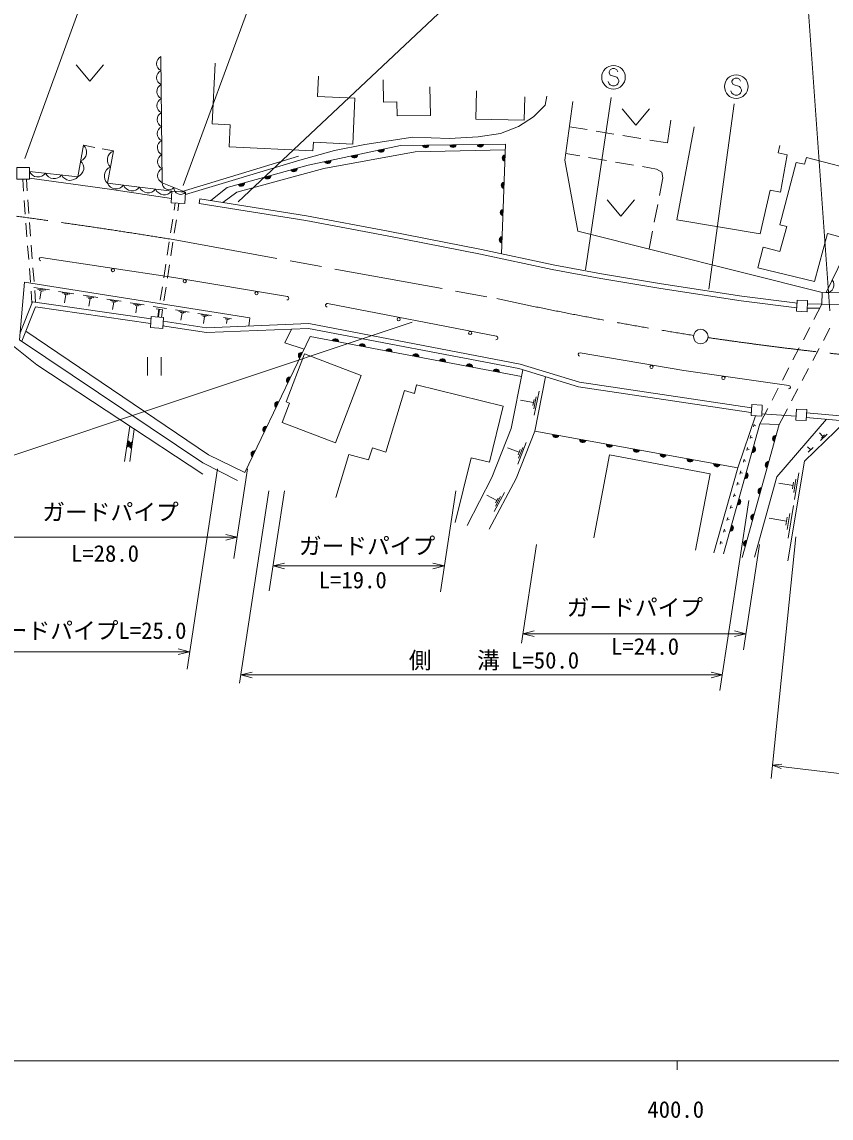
# Model space of a CAD drawing. Units: millimetres, scale not verified. Extents: x 40000 to 680000, y 20000 to 380000.
# Drawn here: x 395942 to 484932, y 198715 to 319184 of the extents above; entities that cross this region are included whole.
import ezdxf
from ezdxf.enums import TextEntityAlignment as Align

# ---------------------------------------------------------------- set-up
doc = ezdxf.new("R2010")
doc.units = ezdxf.units.MM
doc.header["$LTSCALE"] = 1000
doc.linetypes.add('CHAIN', pattern=[18.5, 12, -1.5, 3.5, -1.5])
for name, color, linetype, lineweight in [('M-BGD', 7, 'Continuous', 13), ('M-BMK', 2, 'CHAIN', 13), ('M-BMK-SRVR', 3, 'Continuous', 13), ('M-STR-HTXT', 7, 'Continuous', 13), ('M-STR-STRC', 7, 'Continuous', 13), ('M-TTL-BAND', 7, 'Continuous', 13)]:
    doc.layers.add(name, color=color, linetype=linetype, lineweight=lineweight)
doc.styles.add('ＭＳ ゴシック', font='')
doc.styles.get('ＭＳ ゴシック').set_extended_font_data('MS Gothic')

msp = doc.modelspace()

# ---------------------------------------------------------------- linework, layer by layer
at = {"layer": 'M-BGD'}
for p, q in [((401899, 314486), (403399, 312686)), ((403399, 312686), (404899, 314486)), ((461965, 309640), (463465, 307840)), ((463465, 307840), (464965, 309640)), ((466943, 305880), (467320, 308405)), ((456150, 307672), (458094, 307349)), ((459080, 307185), (461053, 306858)), ((462040, 306694), (464013, 306366)), ((464999, 306202), (466943, 305880)), ((402712, 305627), (403967, 305388)), ((404753, 305238), (406008, 304999)), ((413459, 300516), (426375, 304414)), ((455749, 304726), (457282, 304464)), ((458268, 304295), (460239, 303957)), ((461225, 303789), (463196, 303451)), ((464182, 303282), (465715, 303020)), ((465715, 303020), (466315, 302685)), ((466315, 302685), (466427, 302057)), ((484393, 289438), (491001, 303122)), ((396027, 301888), (396126, 300567)), ((396431, 301888), (396526, 300623)), ((466427, 302057), (466051, 300111)), ((396201, 299570), (396313, 298074)), ((396601, 299625), (396713, 298130)), ((412804, 299313), (412677, 298483)), ((413204, 299252), (413077, 298422)), ((415507, 299738), (415425, 299225)), ((460297, 299629), (461797, 297829)), ((461797, 297829), (463297, 299629)), ((465861, 299129), (465482, 297165)), ((396387, 297077), (396500, 295581)), ((396788, 297132), (396900, 295637)), ((412526, 297494), (412299, 296011)), ((412925, 297433), (412698, 295950)), ((465292, 296183), (464916, 294237)), ((396574, 294584), (396686, 293088)), ((396974, 294639), (397087, 293144)), ((412148, 295023), (411921, 293540)), ((412547, 294962), (412320, 293479)), ((396761, 292091), (396873, 290595)), ((397161, 292146), (397273, 290651)), ((411769, 292552), (411543, 291069)), ((412169, 292491), (411942, 291008)), ((396948, 289598), (397047, 288276)), ((397249, 290005), (398969, 289732)), ((397348, 289653), (397443, 288388)), ((397660, 289822), (398520, 289686)), ((397857, 289673), (398287, 289605)), ((398072, 289639), (397927, 288722)), ((399983, 289571), (401649, 289307)), ((400382, 289394), (401215, 289262)), ((400573, 289250), (400989, 289184)), ((400781, 289217), (400640, 288329)), ((402664, 289147), (404276, 288891)), ((411391, 290081), (411164, 288598)), ((411791, 290019), (411564, 288537)), ((403050, 288975), (403856, 288847)), ((403234, 288836), (403637, 288772)), ((403436, 288804), (403299, 287944)), ((405290, 288730), (406850, 288483)), ((405663, 288565), (406444, 288441)), ((405842, 288430), (406232, 288368)), ((406037, 288399), (405905, 287566)), ((407864, 288323), (409373, 288083)), ((408225, 288162), (408980, 288043)), ((408398, 288032), (408775, 287972)), ((408586, 288002), (408459, 287197)), ((410376, 287924), (411854, 287690)), ((429567, 288225), (448149, 284631)), ((483913, 288167), (482333, 288197)), ((483913, 288167), (483038, 286477)), ((410715, 287669), (411454, 287552)), ((411013, 287609), (410886, 286779)), ((411084, 287610), (410959, 286822)), ((411413, 287548), (411285, 286717)), ((412836, 287534), (414325, 287298)), ((413193, 287376), (413937, 287258)), ((413363, 287247), (413735, 287188)), ((413549, 287218), (413423, 286424)), ((415307, 287143), (416807, 286905)), ((415666, 286983), (416416, 286865)), ((415838, 286854), (416213, 286794)), ((416026, 286824), (415899, 286024)), ((483678, 287712), (482324, 287738)), ((418106, 286699), (418984, 286560)), ((418307, 286547), (418746, 286478)), ((418527, 286513), (418452, 286045)), ((482578, 285589), (481888, 284257)), ((484082, 284189), (484780, 285516)), ((481428, 283370), (480738, 282038)), ((482919, 281976), (483617, 283304)), ((409760, 282329), (409760, 280329)), ((411260, 282329), (411260, 280329)), ((480278, 281150), (479588, 279818)), ((481755, 279763), (482453, 281091)), ((452812, 278594), (452281, 275951)), ((479128, 278930), (478438, 277598)), ((480592, 277551), (481290, 278878)), ((452194, 277344), (450785, 277627)), ((452260, 277674), (452128, 277013)), ((452503, 277969), (452237, 276648)), ((477978, 276710), (477103, 275021)), ((477309, 276096), (481074, 275848)), ((479227, 274956), (480126, 276665)), ((407237, 270869), (407816, 274764)), ((473091, 260729), (477103, 275021)), ((479227, 274956), (475170, 260318)), ((476386, 274679), (476476, 274995)), ((476431, 274837), (476641, 274777)), ((479227, 274956), (477103, 275021)), ((408304, 274442), (407809, 270883)), ((452338, 274209), (474692, 270181)), ((476021, 273393), (476112, 273715)), ((476066, 273554), (476281, 273493)), ((484042, 273629), (483670, 274016)), ((484497, 273881), (483772, 273184)), ((484223, 273803), (483860, 273455)), ((450624, 271887), (449354, 272388)), ((451411, 272952), (450471, 270571)), ((451017, 272419), (450547, 271229)), ((475654, 272101), (475747, 272428)), ((475700, 272265), (475918, 272202)), ((482689, 272142), (482349, 272496)), ((482954, 272397), (482424, 271888)), ((450741, 272184), (450506, 271589)), ((475285, 270802), (475379, 271136)), ((475332, 270969), (475554, 270906)), ((470034, 261134), (471621, 269528)), ((474914, 269498), (475011, 269837)), ((474962, 269667), (475189, 269603)), ((481060, 268940), (480819, 267468)), ((481377, 269643), (480894, 266699)), ((449002, 267461), (447896, 265388)), ((474568, 268281), (474658, 268596)), ((474613, 268439), (474823, 268379)), ((480743, 268236), (479173, 268494)), ((480804, 268604), (480683, 267868)), ((448173, 266572), (447067, 267162)), ((448588, 267017), (448034, 265980)), ((448311, 266831), (448034, 266313)), ((474203, 266995), (474294, 267316)), ((474249, 267156), (474463, 267095)), ((473836, 265702), (473929, 266030)), ((473882, 265866), (474101, 265804)), ((480399, 265171), (480107, 263388)), ((480783, 266023), (480198, 262458)), ((473467, 264404), (473562, 264737)), ((473514, 264571), (473737, 264508)), ((480015, 264319), (478114, 264631)), ((480088, 264764), (479942, 263873)), ((473096, 263099), (473193, 263439)), ((473144, 263269), (473371, 263205)), ((472724, 261788), (472822, 262134)), ((472773, 261961), (473003, 261896))]:
    msp.add_line(p, q, dxfattribs=at)
for points in [[(411237, 315368), (411376, 301515), (413947, 300490)], [(418739, 305471), (418860, 307887), (416878, 307986), (417211, 314657)], [(418739, 305471), (427946, 305010), (427994, 305960), (432320, 305744), (432572, 310799), (428437, 311006), (428548, 313214)], [(440805, 312068), (440859, 308915), (437211, 308853), (437185, 310403), (435711, 310378), (435669, 312835)], [(413932, 300216), (426497, 304009), (430333, 305048), (433661, 305718), (438934, 306534), (442952, 306387), (446111, 306555), (448581, 306931), (450569, 307685), (452201, 308752), (453498, 310028), (453687, 311033)], [(451252, 310937), (451182, 308371), (445864, 308515), (445948, 311609)], [(456528, 310442), (455649, 303997), (457090, 296206), (483945, 289449)], [(469868, 307641), (467959, 297440), (477139, 295892), (478241, 300691), (479357, 300468), (480107, 304576), (479130, 304785), (479312, 305608)], [(396762, 302739), (402085, 302174), (402712, 305627)], [(406008, 304999), (405349, 301452), (412419, 300573)], [(416710, 299546), (418530, 300987), (427423, 303456), (437593, 305611), (449123, 305758), (448678, 293706)], [(449100, 305131), (439183, 304921), (429141, 303091), (419585, 300483), (418056, 299330)], [(396762, 302029), (405332, 300848), (412376, 299791)], [(415425, 299225), (427159, 297345), (436110, 295677), (446374, 293664), (454249, 291988), (459603, 290985), (466206, 289869), (475053, 288538), (481160, 287754)], [(415507, 299738), (427248, 297857), (436208, 296188), (446479, 294174), (454351, 292498), (459694, 291497), (466288, 290382), (475124, 289053), (481226, 288270)], [(398066, 293292), (412649, 291097), (425141, 288994)], [(394760, 290824), (394462, 283997), (397584, 281499), (415846, 269477)], [(396234, 290571), (395692, 284262), (415844, 270725), (419657, 268771)], [(396234, 290571), (421003, 286645), (420884, 285753)], [(395757, 285022), (397110, 288436), (410148, 286548)], [(395947, 284090), (397442, 287862), (410073, 286033)], [(411408, 285773), (416226, 285040), (427469, 285505), (450598, 281080), (457140, 279076), (476109, 276251)], [(411486, 286287), (416255, 285561), (427508, 286027), (450723, 281585), (457255, 279584), (476186, 276766)], [(420447, 269648), (416460, 271604), (396389, 285205)], [(450889, 280220), (427642, 284599), (420447, 269648)], [(425573, 285426), (424874, 283909), (426981, 283226)], [(457330, 282819), (468730, 280869), (480297, 279236)], [(444903, 263830), (447623, 269117), (449758, 274488), (451032, 280947)], [(453539, 280179), (452338, 274209), (450288, 269019), (447316, 263453)], [(439111, 278351), (438003, 278683), (435953, 271903), (434488, 272384), (434048, 271066), (431893, 271652), (430449, 266901)], [(443604, 264164), (445355, 271282), (447358, 270789), (448872, 276947), (439342, 279291), (439111, 278351)], [(472035, 260827), (474692, 270181), (476636, 275895)], [(482245, 276237), (489628, 275557), (502529, 274522), (512252, 273957), (521339, 273702), (531603, 273670), (542793, 273874), (549365, 274157)], [(476525, 260343), (478953, 269194), (484443, 275512)], [(486568, 275317), (481992, 270917), (480192, 259952)], [(482197, 275719), (489584, 275039), (502493, 274003), (512229, 273437), (521330, 273182), (531607, 273150), (542809, 273354), (549365, 273636)], [(471621, 269528), (460551, 271620), (458822, 262476)]]:
    msp.add_lwpolyline(points, dxfattribs=at)
for points in [[(488715, 302609), (486874, 295313), (484530, 295927), (483107, 290640), (476858, 292160), (477471, 294420), (479313, 293960), (480066, 296694), (479299, 296875), (481099, 303725), (482005, 303544), (482215, 304297)], [(395391, 303196), (396762, 303196), (396762, 301888), (395391, 301888)], [(412419, 300573), (413947, 300490), (413877, 299215), (412349, 299299)], [(483913, 288167), (486145, 288111), (486177, 289394), (483945, 289449)], [(481199, 288608), (482350, 288555), (482294, 287337), (481143, 287390)], [(410082, 285599), (411431, 285505), (411515, 286701), (410165, 286796)], [(430421, 272911), (433246, 280318), (427011, 282696), (424999, 277419), (425382, 277273), (424570, 275142)], [(476203, 277135), (477353, 277083), (477298, 275865), (476147, 275917)], [(481110, 276633), (482261, 276581), (482205, 275363), (481054, 275415)]]:
    msp.add_lwpolyline(points, close=True, dxfattribs=at)
for centre in [(405947, 291904), (413851, 290692), (421740, 289364), (437383, 286510), (445238, 284991), (465182, 281273), (473093, 280051)]:
    msp.add_circle(centre, 175, dxfattribs=at)
for centre, radius, start, end in [((411587, 314602), 842, 114.55351, 246.59323), ((411602, 313063), 842, 114.55351, 246.59323), ((411618, 311523), 842, 114.55351, 246.59323), ((411633, 309984), 842, 114.55351, 246.59323), ((411649, 308445), 842, 114.55351, 246.59323), ((411664, 306906), 842, 114.55351, 246.59323), ((411679, 305367), 842, 114.55351, 246.59323), ((402044, 304857), 1020, 290.33702, 49.05328), ((406397, 304010), 1063, 111.46609, 227.47833), ((435432, 305209), 354, 200.76329, 3.16847), ((435432, 305209), 283, 202.98733, 0.94443), ((435432, 305209), 212, 206.73365, 357.1981), ((435432, 305209), 142, 214.44538, 349.48637), ((435432, 305209), 100, 224.76304, 339.16871), ((440358, 305701), 354, 189.52527, 351.93045), ((440358, 305701), 283, 191.74931, 349.70641), ((440358, 305701), 212, 195.49563, 345.96008), ((440358, 305701), 142, 203.20736, 338.24835), ((440358, 305701), 100, 213.52502, 327.93069), ((443357, 305739), 354, 189.52527, 351.93045), ((443357, 305739), 283, 191.74931, 349.70641), ((443357, 305739), 212, 195.49563, 345.96008), ((443357, 305739), 142, 203.20736, 338.24835), ((443357, 305739), 100, 213.52502, 327.93069), ((446357, 305777), 354, 189.52527, 351.93045), ((446357, 305777), 283, 191.74931, 349.70641), ((446357, 305777), 212, 195.49563, 345.96008), ((446357, 305777), 142, 203.20736, 338.24835), ((446357, 305777), 100, 213.52502, 327.93069), ((401730, 303130), 1020, 290.33702, 49.05328), ((411695, 303827), 842, 114.55351, 246.59323), ((429562, 303965), 354, 200.76329, 3.16847), ((429562, 303965), 283, 202.98733, 0.94443), ((429562, 303965), 212, 206.73365, 357.1981), ((429562, 303965), 142, 214.44538, 349.48637), ((429562, 303965), 100, 224.76304, 339.16871), ((432497, 304587), 354, 200.76329, 3.16847), ((432497, 304587), 283, 202.98733, 0.94443), ((432497, 304587), 212, 206.73365, 357.1981), ((432497, 304587), 142, 214.44538, 349.48637), ((432497, 304587), 100, 224.76304, 339.16871), ((449121, 304227), 354, 96.68082, 259.08599), ((449121, 304227), 283, 98.90485, 256.86195), ((449121, 304227), 212, 102.65118, 253.11563), ((449121, 304227), 142, 110.36291, 245.4039), ((449121, 304227), 100, 120.68057, 235.08624), ((397707, 303188), 1046, 205.39942, 322.48175), ((399481, 302999), 1046, 205.39942, 322.48175), ((406068, 302236), 1063, 111.46609, 227.47833), ((411710, 302288), 842, 114.55351, 246.59323), ((425852, 303076), 354, 204.31457, 6.71975), ((425852, 303076), 283, 206.53861, 4.49571), ((425852, 303076), 212, 210.28493, 0.74938), ((425852, 303076), 142, 217.99666, 353.03765), ((425852, 303076), 100, 228.31433, 342.71999), ((401255, 302811), 1046, 205.39942, 322.48175), ((406300, 301881), 1043, 204.29042, 321.53472), ((408067, 301662), 1043, 204.29042, 321.53472), ((412103, 301471), 729, 176.55939, 319.95063), ((420071, 301471), 354, 204.31457, 6.71975), ((420071, 301471), 283, 206.53861, 4.49571), ((420071, 301471), 212, 210.28493, 0.74938), ((420071, 301471), 142, 217.99666, 353.03765), ((420071, 301471), 100, 228.31433, 342.71999), ((422962, 302274), 354, 204.31457, 6.71975), ((422962, 302274), 283, 206.53861, 4.49571), ((422962, 302274), 212, 210.28493, 0.74938), ((422962, 302274), 142, 217.99666, 353.03765), ((422962, 302274), 100, 228.31433, 342.71999), ((449010, 301229), 354, 96.68082, 259.08599), ((449010, 301229), 283, 98.90485, 256.86195), ((449010, 301229), 212, 102.65118, 253.11563), ((449010, 301229), 142, 110.36291, 245.4039), ((449010, 301229), 100, 120.68057, 235.08624), ((409835, 301442), 1043, 204.29042, 321.53472), ((411602, 301222), 1043, 204.29042, 321.53472), ((413389, 300959), 729, 176.55939, 319.95063), ((448899, 298231), 354, 96.68082, 259.08599), ((448899, 298231), 283, 98.90485, 256.86195), ((448899, 298231), 212, 102.65118, 253.11563), ((448899, 298231), 142, 110.36291, 245.4039), ((448899, 298231), 100, 120.68057, 235.08624), ((448788, 295233), 354, 96.68082, 259.08599), ((448788, 295233), 283, 98.90485, 256.86195), ((448788, 295233), 212, 102.65118, 253.11563), ((448788, 295233), 142, 110.36291, 245.4039), ((448788, 295233), 100, 120.68057, 235.08624), ((398038, 293106), 188, 81.4416, 261.4416), ((484429, 290265), 827, 267.52897, 40.91914), ((425110, 288809), 188, 260.44432, 80.44432), ((429531, 288041), 188, 79.05346, 259.05346), ((430411, 284023), 354, 358.12823, 160.53341), ((448113, 284447), 188, 259.05346, 79.05346), ((430411, 284023), 283, 0.35227, 158.30937), ((430411, 284023), 212, 4.0986, 154.56305), ((430411, 284023), 142, 11.81033, 146.85132), ((430411, 284023), 100, 22.12799, 136.53365), ((433359, 283467), 354, 358.12823, 160.53341), ((433359, 283467), 283, 0.35227, 158.30937), ((433359, 283467), 212, 4.0986, 154.56305), ((433359, 283467), 142, 11.81033, 146.85132), ((433359, 283467), 100, 22.12799, 136.53365), ((436307, 282912), 354, 358.12823, 160.53341), ((436307, 282912), 283, 0.35227, 158.30937), ((436307, 282912), 212, 4.0986, 154.56305), ((426695, 282507), 354, 73.09951, 235.50469), ((426695, 282507), 283, 75.32355, 233.28065), ((426695, 282507), 212, 79.06988, 229.53433), ((426695, 282507), 142, 86.78161, 221.8226), ((426695, 282507), 100, 97.09927, 211.50493), ((436307, 282912), 142, 11.81033, 146.85132), ((436307, 282912), 100, 22.12799, 136.53365), ((439255, 282356), 354, 358.12823, 160.53341), ((439255, 282356), 283, 0.35227, 158.30937), ((439255, 282356), 212, 4.0986, 154.56305), ((439255, 282356), 142, 11.81033, 146.85132), ((439255, 282356), 100, 22.12799, 136.53365), ((442203, 281801), 354, 358.12823, 160.53341), ((442203, 281801), 283, 0.35227, 158.30937), ((442203, 281801), 212, 4.0986, 154.56305), ((442203, 281801), 142, 11.81033, 146.85132), ((442203, 281801), 100, 22.12799, 136.53365), ((457299, 282634), 188, 80.29322, 260.29322), ((445151, 281246), 354, 358.12823, 160.53341), ((445151, 281246), 283, 0.35227, 158.30937), ((445151, 281246), 212, 4.0986, 154.56305), ((445151, 281246), 142, 11.81033, 146.85132), ((445151, 281246), 100, 22.12799, 136.53365), ((448099, 280690), 354, 358.12823, 160.53341), ((448099, 280690), 283, 0.35227, 158.30937), ((448099, 280690), 212, 4.0986, 154.56305), ((448099, 280690), 142, 11.81033, 146.85132), ((448099, 280690), 100, 22.12799, 136.53365), ((425394, 279803), 354, 73.09951, 235.50469), ((425394, 279803), 283, 75.32355, 233.28065), ((425394, 279803), 212, 79.06988, 229.53433), ((425394, 279803), 142, 86.78161, 221.8226), ((425394, 279803), 100, 97.09927, 211.50493), ((480271, 279051), 188, 261.96788, 81.96788), ((424093, 277100), 354, 73.09951, 235.50469), ((424093, 277100), 283, 75.32355, 233.28065), ((424093, 277100), 212, 79.06988, 229.53433), ((424093, 277100), 142, 86.78161, 221.8226), ((424093, 277100), 100, 97.09927, 211.50493), ((422792, 274397), 354, 73.09951, 235.50469), ((422792, 274397), 283, 75.32355, 233.28065), ((422792, 274397), 212, 79.06988, 229.53433), ((422792, 274397), 142, 86.78161, 221.8226), ((422792, 274397), 100, 97.09927, 211.50493), ((454668, 273844), 354, 178.58227, 340.98745), ((454668, 273844), 283, 180.80631, 338.76341), ((454668, 273844), 212, 184.55263, 335.01708), ((454668, 273844), 142, 192.26436, 327.30535), ((454668, 273844), 100, 202.58203, 316.98769), ((478853, 273404), 354, 83.30686, 245.71204), ((478853, 273404), 283, 85.5309, 243.488), ((478853, 273404), 212, 89.27723, 239.74168), ((478853, 273404), 142, 96.98896, 232.02995), ((478853, 273404), 100, 107.30662, 221.71228), ((407473, 272824), 354, 270.35328, 72.75846), ((407473, 272824), 283, 272.57732, 70.53442), ((407473, 272824), 212, 276.32365, 66.7881), ((407473, 272824), 142, 284.03538, 59.07637), ((407473, 272824), 100, 294.35304, 48.7587), ((408110, 272655), 354, 90.89264, 253.29782), ((408110, 272655), 283, 93.11668, 251.07378), ((408110, 272655), 212, 96.863, 247.32745), ((408110, 272655), 142, 104.57473, 239.61572), ((408110, 272655), 100, 114.8924, 229.29806), ((457620, 273312), 354, 178.58227, 340.98745), ((457620, 273312), 283, 180.80631, 338.76341), ((457620, 273312), 212, 184.55263, 335.01708), ((457620, 273312), 142, 192.26436, 327.30535), ((457620, 273312), 100, 202.58203, 316.98769), ((460572, 272780), 354, 178.58227, 340.98745), ((460572, 272780), 283, 180.80631, 338.76341), ((460572, 272780), 212, 184.55263, 335.01708), ((460572, 272780), 142, 192.26436, 327.30535), ((460572, 272780), 100, 202.58203, 316.98769), ((476261, 272222), 354, 263.11762, 65.5228), ((476261, 272222), 283, 265.34166, 63.29876), ((476261, 272222), 212, 269.08799, 59.55244), ((476261, 272222), 142, 276.79972, 51.84071), ((476261, 272222), 100, 287.11738, 41.52304), ((421491, 271694), 354, 73.09951, 235.50469), ((421491, 271694), 283, 75.32355, 233.28065), ((421491, 271694), 212, 79.06988, 229.53433), ((421491, 271694), 142, 86.78161, 221.8226), ((421491, 271694), 100, 97.09927, 211.50493), ((463525, 272248), 354, 178.58227, 340.98745), ((463525, 272248), 283, 180.80631, 338.76341), ((463525, 272248), 212, 184.55263, 335.01708), ((463525, 272248), 142, 192.26436, 327.30535), ((463525, 272248), 100, 202.58203, 316.98769), ((466477, 271716), 354, 178.58227, 340.98745), ((466477, 271716), 283, 180.80631, 338.76341), ((466477, 271716), 212, 184.55263, 335.01708), ((466477, 271716), 142, 192.26436, 327.30535), ((466477, 271716), 100, 202.58203, 316.98769), ((469430, 271184), 354, 178.58227, 340.98745), ((469430, 271184), 283, 180.80631, 338.76341), ((469430, 271184), 212, 184.55263, 335.01708), ((469430, 271184), 142, 192.26436, 327.30535), ((469430, 271184), 100, 202.58203, 316.98769), ((472382, 270652), 354, 178.58227, 340.98745), ((472382, 270652), 283, 180.80631, 338.76341), ((472382, 270652), 212, 184.55263, 335.01708), ((472382, 270652), 142, 192.26436, 327.30535), ((472382, 270652), 100, 202.58203, 316.98769), ((478052, 270513), 354, 83.30686, 245.71204), ((478052, 270513), 283, 85.5309, 243.488), ((478052, 270513), 212, 89.27723, 239.74168), ((478052, 270513), 142, 96.98896, 232.02995), ((478052, 270513), 100, 107.30662, 221.71228), ((475451, 269334), 354, 263.11762, 65.5228), ((475451, 269334), 283, 265.34166, 63.29876), ((475451, 269334), 212, 269.08799, 59.55244), ((475451, 269334), 142, 276.79972, 51.84071), ((475451, 269334), 100, 287.11738, 41.52304), ((477251, 267622), 354, 83.30686, 245.71204), ((477251, 267622), 283, 85.5309, 243.488), ((477251, 267622), 212, 89.27723, 239.74168), ((477251, 267622), 142, 96.98896, 232.02995), ((477251, 267622), 100, 107.30662, 221.71228), ((474640, 266445), 354, 263.11762, 65.5228), ((474640, 266445), 283, 265.34166, 63.29876), ((474640, 266445), 212, 269.08799, 59.55244), ((474640, 266445), 142, 276.79972, 51.84071), ((474640, 266445), 100, 287.11738, 41.52304), ((476449, 264731), 354, 83.30686, 245.71204), ((473829, 263557), 354, 263.11762, 65.5228), ((476449, 264731), 283, 85.5309, 243.488), ((476449, 264731), 212, 89.27723, 239.74168), ((476449, 264731), 142, 96.98896, 232.02995), ((476449, 264731), 100, 107.30662, 221.71228), ((473829, 263557), 283, 265.34166, 63.29876), ((473829, 263557), 212, 269.08799, 59.55244), ((473829, 263557), 142, 276.79972, 51.84071), ((473829, 263557), 100, 287.11738, 41.52304), ((475648, 261840), 354, 83.30686, 245.71204), ((475648, 261840), 283, 85.5309, 243.488), ((475648, 261840), 212, 89.27723, 239.74168), ((475648, 261840), 142, 96.98896, 232.02995), ((475648, 261840), 100, 107.30662, 221.71228)]:
    msp.add_arc(centre, radius, start, end, dxfattribs=at)
at = {"layer": 'M-BMK'}
msp.add_line((412157, 295338), (448162, 288777), dxfattribs=at)
for centre, radius, start, end in [((298804, -410992), 715368, 80.88284, 84.05707), ((528556, 659100), 378949, 257.75173, 261.08213), ((527908, 670968), 390586, 261.68058, 276.12841)]:
    msp.add_arc(centre, radius, start, end, dxfattribs=at)
at = {"layer": 'M-BMK-SRVR'}
msp.add_circle((470602, 284609), 800, dxfattribs=at)
at = {"layer": 'M-STR-HTXT'}
for p, q in [((396278, 304182), (408834, 338768)), ((413677, 301208), (426627, 336307)), ((484810, 287435), (482138, 324548)), ((417451, 270057), (414102, 248067)), ((420767, 270057), (419266, 260197)), ((423085, 267648), (419866, 246510)), ((424823, 267648), (423147, 256645)), ((443655, 267648), (441964, 256541)), ((475894, 266587), (472711, 245691)), ((419624, 262550), (418374, 262863)), ((419624, 262550), (392934, 262550)), ((419624, 262550), (418374, 262238)), ((452532, 261741), (450882, 250903)), ((477051, 261741), (475288, 250166)), ((481042, 262603), (478326, 236033)), ((423567, 259406), (424817, 259718)), ((442400, 259406), (423567, 259406)), ((423567, 259406), (424817, 259093)), ((442400, 259406), (441150, 259718)), ((442400, 259406), (441150, 259093)), ((451041, 251945), (452291, 252258)), ((475559, 251945), (451041, 251945)), ((451041, 251945), (452291, 251633)), ((475559, 251945), (474309, 252258)), ((475559, 251945), (474309, 251633)), ((414390, 249960), (390227, 249960)), ((414390, 249960), (413140, 250272)), ((414390, 249960), (413140, 249647)), ((420005, 247421), (421255, 247734)), ((472975, 247421), (420005, 247421)), ((420005, 247421), (421255, 247109)), ((472975, 247421), (471725, 247734)), ((472975, 247421), (471725, 247109)), ((478476, 237499), (479500, 237611)), ((478476, 237499), (479433, 237116))]:
    msp.add_line(p, q, dxfattribs=at)
msp.add_arc((520479, 545961), 311309, 262.24585, 280.4288, dxfattribs=at)
at = {"layer": 'M-STR-STRC'}
for p, q in [((419742, 299401), (445003, 323186)), ((460646, 313929), (460528, 313692)), ((460528, 313692), (460528, 313574)), ((460528, 313574), (460646, 313338)), ((460883, 314047), (460646, 313929)), ((460646, 313338), (461355, 313101)), ((461119, 314047), (460883, 314047)), ((461355, 313929), (461119, 314047)), ((461473, 313692), (461355, 313929)), ((460528, 312392), (460410, 312629)), ((460646, 312274), (460528, 312392)), ((460883, 312156), (460646, 312274)), ((461119, 312156), (460883, 312156)), ((461355, 312274), (461119, 312156)), ((461355, 313101), (461473, 312983)), ((461473, 312392), (461355, 312274)), ((461473, 312983), (461592, 312747)), ((461592, 312629), (461473, 312392)), ((461592, 312747), (461592, 312629)), ((474149, 312902), (474031, 312666)), ((474031, 312666), (474031, 312548)), ((474031, 312548), (474149, 312311)), ((474385, 313020), (474149, 312902)), ((474149, 312311), (474858, 312075)), ((474622, 313020), (474385, 313020)), ((474858, 312902), (474622, 313020)), ((474976, 312666), (474858, 312902)), ((474858, 312075), (474976, 311957)), ((460764, 310890), (457921, 291939)), ((474031, 311366), (473913, 311602)), ((474149, 311248), (474031, 311366)), ((474385, 311129), (474149, 311248)), ((474622, 311129), (474385, 311129)), ((474858, 311248), (474622, 311129)), ((474976, 311366), (474858, 311248)), ((474976, 311957), (475094, 311720)), ((475094, 311602), (474976, 311366)), ((475094, 311720), (475094, 311602)), ((474267, 310180), (471503, 289807))]:
    msp.add_line(p, q, dxfattribs=at)
msp.add_lwpolyline([(438874, 286179), (391836, 270503), (386308, 254947)], dxfattribs=at)
for centre in [(461001, 313101), (474503, 312075)]:
    msp.add_circle(centre, 1300, dxfattribs=at)
at = {"layer": 'M-TTL-BAND'}
for p, q in [((40000, 205000), (579000, 205000)), ((468000, 205000), (468000, 204000))]:
    msp.add_line(p, q, dxfattribs=at)

# ---------------------------------------------------------------- texts
at = {"layer": 'M-STR-HTXT', "style": 'ＭＳ ゴシック'}
for s, p in [('ガードパイプ', (405684, 263849)), ('ガードパイプ', (433902, 260124)), ('L=28.0', (405079, 259304)), ('L=19.0', (432327, 256383)), ('ガードパイプ', (463351, 253366)), ('ガードパイプL=25.0', (402798, 250828)), ('L=24.0', (464474, 249084)), ('側\u3000\u3000溝 L=50.0', (447858, 247564))]:
    msp.add_text(s, height=1833, dxfattribs=at).set_placement(p, align=Align.BOTTOM_CENTER)
at = {"layer": 'M-TTL-BAND', "style": 'ＭＳ ゴシック'}
msp.add_text('400.0', height=1833, dxfattribs=at).set_placement((467844, 198195), align=Align.BOTTOM_CENTER)

doc.saveas('drawing.dxf')
